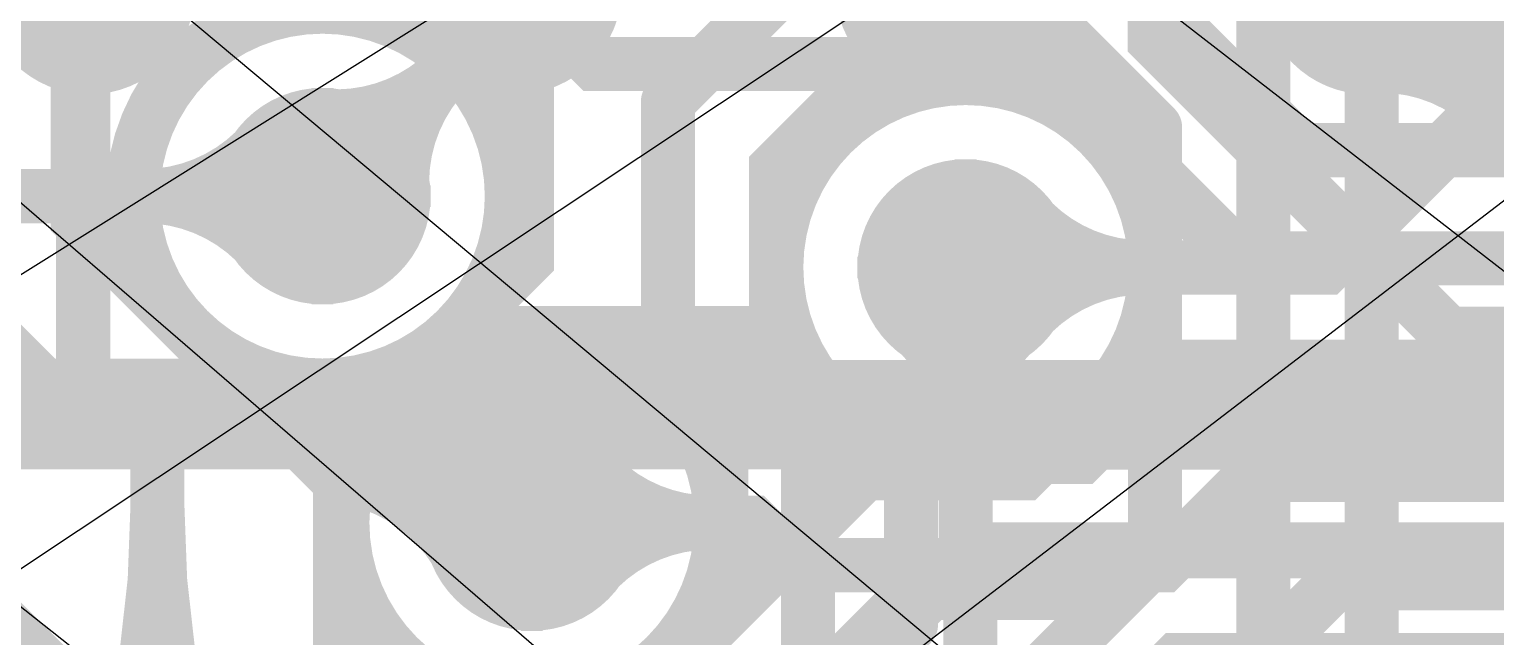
# Model space of a CAD drawing. Extents: x -4539 to 5978, y -4736 to 3041.
# Drawn here: x 1490.5 to 1626, y 353.5 to 409.5 of the extents above; entities that cross this region are included whole.
import ezdxf

# ---------------------------------------------------------------- set-up
doc = ezdxf.new("R2010")
doc.units = 0
for name, pattern in [('SIG_102', [2, 1, 1]), ('SIG_152', [2, 1, 1]), ('SIG_154', [2, 1, 1]), ('SIG_155', [2, 1, 1]), ('SIG_156', [2, 1, 1]), ('SIG_158', [2, 1, 1]), ('SIG_162', [2, 1, 1]), ('SIG_173', [2, 1, 1]), ('SIG_176', [2, 1, 1]), ('SIG_187', [2, 1, 1]), ('SIG_190', [2, 1, 1]), ('SIG_195', [2, 1, 1]), ('SIG_196', [2, 1, 1]), ('SIG_47', [2, 1, 1]), ('SIG_66', [2, 1, 1]), ('SIG_67', [2, 1, 1]), ('SIG_72', [2, 1, 1]), ('SIG_74', [2, 1, 1]), ('SIG_88', [2, 1, 1]), ('SIG_89', [2, 1, 1]), ('SIG_91', [2, 1, 1]), ('SIG_96', [2, 1, 1]), ('SIG_98', [2, 1, 1])]:
    doc.linetypes.add(name, pattern=pattern)
doc.layers.get('0').update_dxf_attribs({"color": 254, "linetype": 'CONTINUOUS'})
for name, color, linetype in [('DRIL_NPLTE_THRU_01', 16, 'CONTINUOUS'), ('DRIL_NPLTE_THRU_02', 2, 'CONTINUOUS'), ('DRIL_NPLTE_THRU_03', 34, 'CONTINUOUS'), ('DRIL_NPLTE_THRU_04', 96, 'CONTINUOUS'), ('DRIL_NPLTE_THRU_05', 6, 'CONTINUOUS'), ('DRIL_NPLTE_THRU_06', 176, 'CONTINUOUS'), ('DRIL_PLTE_THRU_01', 16, 'CONTINUOUS'), ('DRIL_PLTE_THRU_02', 2, 'CONTINUOUS'), ('DRIL_PLTE_THRU_03', 34, 'CONTINUOUS'), ('DRIL_PLTE_THRU_04', 96, 'CONTINUOUS'), ('DRIL_PLTE_THRU_05', 6, 'CONTINUOUS'), ('DRIL_PLTE_THRU_06', 176, 'CONTINUOUS'), ('DRIL_SYMBOL', 254, 'CONTINUOUS'), ('LINK_00', 254, 'CONTINUOUS'), ('PADS_BOT', 5, 'CONTINUOUS'), ('PADS_INNER', 1, 'CONTINUOUS'), ('PADS_TOP', 1, 'CONTINUOUS'), ('PART_BOT_2DLINE_00', 4, 'CONTINUOUS'), ('PART_TOP_2DLINE_00', 6, 'CONTINUOUS'), ('POUR_OUTLINE_05', 216, 'CONTINUOUS'), ('POUR_VOID_02', 56, 'CONTINUOUS'), ('POUR_VOID_05', 216, 'CONTINUOUS'), ('TEAR_01', 1, 'CONTINUOUS'), ('TEAR_03', 43, 'CONTINUOUS'), ('TEAR_04', 3, 'CONTINUOUS'), ('TEAR_06', 5, 'CONTINUOUS'), ('TRACE_01', 1, 'CONTINUOUS'), ('TRACE_03', 43, 'CONTINUOUS'), ('TRACE_04', 3, 'CONTINUOUS'), ('TRACE_06', 5, 'CONTINUOUS'), ('VIAPTS', 1, 'CONTINUOUS')]:
    doc.layers.add(name, color=color, linetype=linetype)

# ---------------------------------------------------------------- blocks, each defined once
blk = doc.blocks.new('POUR_VOID_547')
at = {"layer": 'POUR_VOID_02', "const_width": 5}
blk.add_lwpolyline([(-4699.9, -6105.86, 1), (-4664.9, -6105.86, 1)], format="xyb", close=True, dxfattribs=at)
blk = doc.blocks.new('POUR_VOID_546')
at = {"layer": 'POUR_VOID_02', "const_width": 5}
blk.add_lwpolyline([(-4680.56, -6136.01, 1), (-4645.56, -6136.01, 1)], format="xyb", close=True, dxfattribs=at)
blk = doc.blocks.new('POUR_VOID_543')
at = {"layer": 'POUR_VOID_02', "const_width": 5}
blk.add_lwpolyline([(-4640.48, -6112.45, 1), (-4605.48, -6112.45, 1)], format="xyb", close=True, dxfattribs=at)
blk = doc.blocks.new('POUR_OUTLINE_418')
for name in ['POUR_VOID_547', 'POUR_VOID_543', 'POUR_VOID_546']:
    blk.add_blockref(name, (0, 0))
blk = doc.blocks.new('POUR_HEADER_0')
blk.add_blockref('POUR_OUTLINE_418', (6185, 6485))
blk = doc.blocks.new('POUR_VOID_54')
at = {"layer": 'POUR_VOID_05', "const_width": 5}
blk.add_lwpolyline([(-4699.9, -6105.86, 1), (-4664.9, -6105.86, 1)], format="xyb", close=True, dxfattribs=at)
blk = doc.blocks.new('POUR_VOID_53')
at = {"layer": 'POUR_VOID_05', "const_width": 5}
blk.add_lwpolyline([(-4680.56, -6136.01, 1), (-4645.56, -6136.01, 1)], format="xyb", close=True, dxfattribs=at)
blk = doc.blocks.new('POUR_OUTLINE_4')
at = {"layer": 'POUR_OUTLINE_05', "const_width": 5}
blk.add_lwpolyline([(-5097.5, -6349.86), (-4553.88, -6349.86), (-4553.88, -6309.11), (-4555.99, -6306.99, -0.37493), (-4572.26, -6290.72), (-4593.75, -6269.24, -0.1128), (-4596.39, -6276.57, -4.322827), (-4609.53, -6284.55, -0.98486), (-4613.24, -6249.75), (-4637.54, -6225.44), (-4637.54, -6123.48), (-4636.56, -6123.48, -2.100063), (-4609.39, -6123.48), (-4343.92, -6123.48, -1.29963), (-4310.08, -6123.48), (-4299.92, -6123.48, -0.923355)], format="xyb", dxfattribs=at)
for name in ['POUR_VOID_54', 'POUR_VOID_53']:
    blk.add_blockref(name, (0, 0))
blk = doc.blocks.new('POUR_HEADER_1')
blk.add_blockref('POUR_OUTLINE_4', (5333.86, 5791.34))
blk = doc.blocks.new('POUR_VOID_187')
at = {"layer": 'POUR_VOID_05', "const_width": 5}
blk.add_lwpolyline([(-4293.48, -6138.48), (-4622.54, -6138.48), (-4622.54, -6219.23), (-4565.83, -6275.94, -0.235608), (-4550.58, -6272.55, -0.772156), (-4520.86, -6256.31, -4.274512), (-4516.33, -6271.16, -0.438077), (-4537.82, -6285.29, -0.240171), (-4541.4, -6300.78, -0.148142), (-4538.88, -6309.11), (-4538.88, -6311.74, -0.052246), (-4535.24, -6311.52, -2.752787), (-4518.66, -6326.67, -0.504635), (-4538.88, -6346.26), (-4538.88, -6349.86, -0.414215), (-4553.88, -6364.86), (-5097.5, -6364.86, -0.21342)], format="xyb", dxfattribs=at)
blk = doc.blocks.new('POUR_OUTLINE_162')
blk.add_blockref('POUR_VOID_187', (0, 0))
blk = doc.blocks.new('POUR_HEADER_3')
blk.add_blockref('POUR_OUTLINE_162', (6185, 6485))
blk = doc.blocks.new('PART_BODY_TOP_6')
at = {"layer": 'PART_TOP_2DLINE_00', "const_width": 10}
blk.add_lwpolyline([(-334.65, -334.65), (-334.65, 324.8), (-324.8, 334.65), (334.65, 334.65), (334.65, -334.65)], close=True, dxfattribs=at)
blk = doc.blocks.new('DRIL_SYMBOL_0')
at = {"layer": 'DRIL_SYMBOL', "const_width": 2}
for points in [[(0, -10), (0, 10)], [(-10, 0), (10, 0)]]:
    blk.add_lwpolyline(points, dxfattribs=at)
blk = doc.blocks.new('DRIL_HOLE_0')
blk.add_lwpolyline([(0, 0, 1), (0, 0, 1)], format="xyb", close=True)
blk.add_blockref('DRIL_SYMBOL_0', (0, 0))
blk = doc.blocks.new('PAD_2')
blk.add_lwpolyline([(0, 0, 1), (0, 0, 1)], format="xyb", close=True)
blk = doc.blocks.new('PAD_8')
at = {"const_width": 9.84}
blk.add_lwpolyline([(0, -4.92, 1), (0, 4.92, 1)], format="xyb", close=True, dxfattribs=at)
blk = doc.blocks.new('STK_TOP_10')
at = {"layer": 'DRIL_NPLTE_THRU_01'}
blk.add_blockref('DRIL_HOLE_0', (0, 0), dxfattribs=at)
at = {"layer": 'DRIL_NPLTE_THRU_02'}
blk.add_blockref('DRIL_HOLE_0', (0, 0), dxfattribs=at)
at = {"layer": 'DRIL_NPLTE_THRU_03'}
blk.add_blockref('DRIL_HOLE_0', (0, 0), dxfattribs=at)
at = {"layer": 'DRIL_NPLTE_THRU_04'}
blk.add_blockref('DRIL_HOLE_0', (0, 0), dxfattribs=at)
at = {"layer": 'DRIL_NPLTE_THRU_05'}
blk.add_blockref('DRIL_HOLE_0', (0, 0), dxfattribs=at)
at = {"layer": 'DRIL_NPLTE_THRU_06'}
blk.add_blockref('DRIL_HOLE_0', (0, 0), dxfattribs=at)
at = {"layer": 'PADS_BOT'}
blk.add_blockref('PAD_2', (0, 0), dxfattribs=at)
at = {"layer": 'PADS_INNER'}
blk.add_blockref('PAD_2', (0, 0), dxfattribs=at)
at = {"layer": 'PADS_TOP'}
blk.add_blockref('PAD_8', (0, 0), dxfattribs=at)
blk = doc.blocks.new('SYM_TOP_8')
for name, p in [('PART_BODY_TOP_6', (0, 0)), ('STK_TOP_10', (137.8, -295.28)), ('STK_TOP_10', (177.17, -295.28)), ('STK_TOP_10', (216.54, -295.28)), ('STK_TOP_10', (255.91, -295.28))]:
    blk.add_blockref(name, p)
blk = doc.blocks.new('PART_TOP_33')
blk.add_blockref('SYM_TOP_8', (0, 0))
blk = doc.blocks.new('PART_BODY_BOT_9')
at = {"layer": 'PART_BOT_2DLINE_00', "const_width": 5}
blk.add_lwpolyline([(-338.58, 265.75), (-42.32, 265.75), (-42.32, 232.53), (42.32, 232.53), (42.32, 265.75), (338.58, 265.75), (338.58, -265.75), (-338.58, -265.75)], close=True, dxfattribs=at)
blk = doc.blocks.new('SYM_BOT_11')
blk.add_blockref('PART_BODY_BOT_9', (0, 0))
blk = doc.blocks.new('PART_BOT_39')
blk.add_blockref('SYM_BOT_11', (0, 0))
blk = doc.blocks.new('SMOOTH_5')
at = {"const_width": 2.5}
blk.add_lwpolyline([(-1.25, 0, 1), (1.25, 0, 1)], format="xyb", close=True, dxfattribs=at)
blk = doc.blocks.new('TEAR_2008008000198')
at = {"const_width": 5}
for points in [[(0, 45.11, -0.05599), (-2.25, 25.06)], [(0, 45.11, 0.05599), (2.25, 25.06)]]:
    blk.add_lwpolyline(points, format="xyb", dxfattribs=at)
for p in [(0, 45.11), (0, 45.11), (-2.25, 25.06), (2.25, 25.06)]:
    blk.add_blockref('SMOOTH_5', p)
blk = doc.blocks.new('TRACE_1406')
at = {"layer": 'TRACE_06', "linetype": 'SIG_47', "const_width": 5}
blk.add_lwpolyline([(1502.36, 320.24), (1502.36, 370.46)], dxfattribs=at)
at = {"layer": 'TEAR_06'}
blk.add_blockref('TEAR_2008008000198', (1502.36, 320.24), dxfattribs=at)
at = {"layer": 'TRACE_06'}
for p in [(1502.36, 370.46), (1502.36, 320.24)]:
    blk.add_blockref('SMOOTH_5', p, dxfattribs=at)
blk = doc.blocks.new('TEAR_2008008000309')
at = {"const_width": 5}
for points in [[(16.5, 0, -0.196262), (6.21, 4.2)], [(16.5, 0, -0.067729), (7.4, 1.24)], [(16.5, 0, 0.196262), (6.21, -4.2)], [(16.5, 0, 0.067729), (7.4, -1.24)]]:
    blk.add_lwpolyline(points, format="xyb", dxfattribs=at)
for p in [(6.21, 4.2), (7.4, 1.24), (16.5, 0), (16.5, 0), (16.5, 0), (16.5, 0), (7.4, -1.24), (6.21, -4.2)]:
    blk.add_blockref('SMOOTH_5', p)
blk = doc.blocks.new('TRACE_872')
at = {"layer": 'TRACE_06', "linetype": 'SIG_66', "const_width": 5}
blk.add_lwpolyline([(1577.02, 387.55), (1610.3, 387.55), (1660.5, 437.75), (1660.5, 546.18), (1683.5, 569.18), (1683.5, 647.68)], dxfattribs=at)
at = {"layer": 'TEAR_06'}
blk.add_blockref('TEAR_2008008000309', (1577.02, 387.55), dxfattribs=at)
at = {"layer": 'TRACE_06'}
for p in [(1577.02, 387.55), (1610.3, 387.55)]:
    blk.add_blockref('SMOOTH_5', p, dxfattribs=at)
blk = doc.blocks.new('TEAR_2008008000312')
at = {"const_width": 5}
for points in [[(0, -16.5, 0.196262), (-4.2, -6.21)], [(0, -16.5, -0.196262), (4.2, -6.21)], [(0, -16.5, 0.067729), (-1.24, -7.4)], [(0, -16.5, -0.067729), (1.24, -7.4)]]:
    blk.add_lwpolyline(points, format="xyb", dxfattribs=at)
for p in [(-4.2, -6.21), (4.2, -6.21), (-1.24, -7.4), (1.24, -7.4), (0, -16.5), (0, -16.5), (0, -16.5), (0, -16.5)]:
    blk.add_blockref('SMOOTH_5', p)
blk = doc.blocks.new('TRACE_870')
at = {"layer": 'TRACE_04', "linetype": 'SIG_66', "const_width": 5}
blk.add_lwpolyline([(1516.53, 248.76), (1545.5, 277.73), (1545.5, 329.23), (1577.02, 360.75), (1577.02, 387.55)], dxfattribs=at)
at = {"layer": 'TEAR_04'}
blk.add_blockref('TEAR_2008008000312', (1577.02, 387.55), dxfattribs=at)
at = {"layer": 'TRACE_04'}
for p in [(1577.02, 387.55), (1577.02, 360.75)]:
    blk.add_blockref('SMOOTH_5', p, dxfattribs=at)
blk = doc.blocks.new('TRACE_2050')
at = {"layer": 'TRACE_06', "linetype": 'SIG_67', "const_width": 5}
blk.add_lwpolyline([(1559.52, 387.55), (1559.52, 396.76), (1617.5, 454.73), (1617.5, 520.68), (1659.75, 562.93), (1659.75, 708.72), (1671, 719.96), (1671, 748)], dxfattribs=at)
at = {"layer": 'TRACE_06'}
for p in [(1559.52, 396.76), (1559.52, 387.55)]:
    blk.add_blockref('SMOOTH_5', p, dxfattribs=at)
blk = doc.blocks.new('TRACE_2084')
at = {"layer": 'TRACE_01', "linetype": 'SIG_72', "const_width": 5}
blk.add_lwpolyline([(1374.81, 171), (1374.81, 179.45), (1396.18, 200.82), (1396.18, 217.59), (1423.72, 245.13), (1423.72, 285.23), (1428.49, 290), (1489.15, 290), (1567.67, 368.53), (1582.39, 368.53), (1585.23, 371.37), (1838.62, 371.37), (1865.88, 398.63), (1935.47, 398.63), (1936.27, 399.43), (1971, 399.43)], dxfattribs=at)
at = {"layer": 'TRACE_01'}
for p in [(1585.23, 371.37), (1567.67, 368.53), (1582.39, 368.53)]:
    blk.add_blockref('SMOOTH_5', p, dxfattribs=at)
blk = doc.blocks.new('TRACE_1100')
at = {"layer": 'TRACE_01', "linetype": 'SIG_74', "const_width": 5}
blk.add_lwpolyline([(1454.72, 55.12), (1454.72, 128.6), (1484.81, 158.69), (1484.81, 255.93), (1552.16, 323.28), (1568.54, 323.28), (1596.57, 351.3), (1921.02, 351.3), (1936.22, 366.5), (1962.71, 366.5), (1963.32, 365.89), (1991.14, 365.89)], dxfattribs=at)
at = {"layer": 'TRACE_01'}
blk.add_blockref('SMOOTH_5', (1596.57, 351.3), dxfattribs=at)
blk = doc.blocks.new('TRACE_2182')
at = {"layer": 'TRACE_01', "linetype": 'SIG_88', "const_width": 5}
blk.add_lwpolyline([(1428.67, 193.33), (1428.67, 200.58), (1470.55, 242.46), (1470.55, 255.81), (1572.24, 357.5), (1587.07, 357.5), (1590.9, 361.34), (1853.34, 361.34), (1873, 381)], dxfattribs=at)
at = {"layer": 'TRACE_01'}
for p in [(1590.9, 361.34), (1572.24, 357.5), (1587.07, 357.5)]:
    blk.add_blockref('SMOOTH_5', p, dxfattribs=at)
blk = doc.blocks.new('TRACE_686')
at = {"layer": 'TRACE_03', "linetype": 'SIG_96', "const_width": 5}
blk.add_lwpolyline([(1347, 345.25), (1361.07, 359.32), (1376.19, 359.32), (1380.37, 363.5), (1403.52, 363.5), (1411.77, 355.25), (1487.58, 355.25), (1496.35, 346.49), (1599.23, 346.49), (1611.13, 358.39), (1792.35, 358.39), (1804.21, 346.52), (1825.99, 346.52), (1900.01, 272.5)], dxfattribs=at)
at = {"layer": 'TRACE_03'}
blk.add_blockref('SMOOTH_5', (1611.13, 358.39), dxfattribs=at)
blk = doc.blocks.new('TRACE_718')
at = {"layer": 'TRACE_04', "linetype": 'SIG_98', "const_width": 5}
blk.add_lwpolyline([(1560.1, 205.1), (1571.38, 219.98), (1571.38, 337.61), (1594.52, 360.75), (1594.52, 387.55)], dxfattribs=at)
at = {"layer": 'TRACE_04'}
for p in [(1594.52, 387.55), (1594.52, 360.75)]:
    blk.add_blockref('SMOOTH_5', p, dxfattribs=at)
blk = doc.blocks.new('TRACE_542')
at = {"layer": 'TRACE_03', "linetype": 'SIG_102', "const_width": 5}
blk.add_lwpolyline([(1399, 432), (1417.5, 450.5), (1526.25, 450.5), (1536.5, 440.25), (1536.5, 426.75), (1546.92, 416.34), (1589.97, 416.34), (1607.92, 398.39), (1808.93, 398.39), (1818.34, 388.98), (1840.27, 388.98), (1883.94, 345.31), (1918.01, 345.31), (1940.32, 323), (1993.31, 323)], dxfattribs=at)
at = {"layer": 'TRACE_03'}
blk.add_blockref('SMOOTH_5', (1607.92, 398.39), dxfattribs=at)
blk = doc.blocks.new('TEAR_2008008000717')
at = {"const_width": 5}
for points in [[(16.5, 0, -0.196262), (6.21, 4.2)], [(16.5, 0, -0.067729), (7.4, 1.24)], [(16.5, 0, 0.196262), (6.21, -4.2)], [(16.5, 0, 0.067729), (7.4, -1.24)]]:
    blk.add_lwpolyline(points, format="xyb", dxfattribs=at)
for p in [(6.21, 4.2), (7.4, 1.24), (16.5, 0), (16.5, 0), (16.5, 0), (16.5, 0), (7.4, -1.24), (6.21, -4.2)]:
    blk.add_blockref('SMOOTH_5', p)
blk = doc.blocks.new('TRACE_852')
at = {"layer": 'TRACE_03', "linetype": 'SIG_152', "const_width": 5}
blk.add_lwpolyline([(1536.94, 363.99), (1557.34, 363.99), (1561.28, 360.05), (1595.26, 360.05), (1603.61, 368.39), (1796.49, 368.39), (1808.36, 356.53), (1830.21, 356.53), (1900.67, 286.07), (1933.53, 286.07), (1937.46, 290), (1958, 290)], dxfattribs=at)
at = {"layer": 'TEAR_03'}
blk.add_blockref('TEAR_2008008000717', (1536.94, 363.99), dxfattribs=at)
at = {"layer": 'TRACE_03'}
for p in [(1603.61, 368.39), (1536.94, 363.99), (1557.34, 363.99), (1561.28, 360.05), (1595.26, 360.05)]:
    blk.add_blockref('SMOOTH_5', p, dxfattribs=at)
blk = doc.blocks.new('TEAR_2008008000722')
at = {"const_width": 5}
for points in [[(-16.02, 3.95, 0.196262), (-5.03, 5.56)], [(-16.02, 3.95, -0.196262), (-7.04, -2.59)], [(-16.02, 3.95, 0.067729), (-6.89, 2.97)], [(-16.02, 3.95, -0.067729), (-7.48, 0.57)]]:
    blk.add_lwpolyline(points, format="xyb", dxfattribs=at)
for p in [(-5.03, 5.56), (-16.02, 3.95), (-16.02, 3.95), (-16.02, 3.95), (-16.02, 3.95), (-6.89, 2.97), (-7.48, 0.57), (-7.04, -2.59)]:
    blk.add_blockref('SMOOTH_5', p)
blk = doc.blocks.new('TRACE_856')
at = {"layer": 'TRACE_04', "linetype": 'SIG_152', "const_width": 5}
blk.add_lwpolyline([(1478, 550), (1478, 513.62), (1495, 496.62), (1495, 391.99), (1518.44, 368.55), (1536.94, 363.99)], dxfattribs=at)
at = {"layer": 'TEAR_04'}
blk.add_blockref('TEAR_2008008000722', (1536.94, 363.99), dxfattribs=at)
at = {"layer": 'TRACE_04'}
for p in [(1495, 391.99), (1518.44, 368.55), (1536.94, 363.99)]:
    blk.add_blockref('SMOOTH_5', p, dxfattribs=at)
blk = doc.blocks.new('TRACE_2960')
at = {"layer": 'TRACE_03', "linetype": 'SIG_154', "const_width": 5}
blk.add_lwpolyline([(1517.55, 431.55), (1542.77, 406.34), (1584.41, 406.34), (1602.35, 388.39), (1804.78, 388.39), (1814.2, 378.98), (1836.13, 378.98), (1879.8, 335.31), (1896.19, 335.31), (1917.93, 313.57)], dxfattribs=at)
at = {"layer": 'TRACE_03'}
for p in [(1542.77, 406.34), (1584.41, 406.34), (1602.35, 388.39)]:
    blk.add_blockref('SMOOTH_5', p, dxfattribs=at)
blk = doc.blocks.new('TEAR_2008008000737')
at = {"const_width": 5}
for points in [[(11.42, -11.42, -0.196262), (7.21, -1.4)], [(11.42, -11.42, -0.067729), (5.98, -4.26)], [(11.42, -11.42, 0.067729), (4.26, -5.98)], [(11.42, -11.42, 0.196262), (1.4, -7.21)]]:
    blk.add_lwpolyline(points, format="xyb", dxfattribs=at)
for p in [(7.21, -1.4), (5.98, -4.26), (4.26, -5.98), (1.4, -7.21), (11.42, -11.42), (11.42, -11.42), (11.42, -11.42), (11.42, -11.42)]:
    blk.add_blockref('SMOOTH_5', p)
blk = doc.blocks.new('TRACE_1084')
at = {"layer": 'TRACE_01', "linetype": 'SIG_155', "const_width": 5}
blk.add_lwpolyline([(1614.17, 413.39), (1636.14, 391.42), (1830.39, 391.42), (1858.34, 419.37), (1864.51, 419.37), (1872.07, 426.93), (1992.07, 426.93), (2006, 413)], dxfattribs=at)
at = {"layer": 'TEAR_01'}
blk.add_blockref('TEAR_2008008000737', (1614.17, 413.39), dxfattribs=at)
blk = doc.blocks.new('TRACE_1578')
at = {"layer": 'TRACE_01', "linetype": 'SIG_156', "const_width": 5}
blk.add_lwpolyline([(1574.8, 452.76), (1594.49, 433.07), (1594.49, 408.54), (1621.61, 381.42), (1834.53, 381.42), (1862.11, 409), (1900.83, 409), (1908.76, 416.93), (1978.25, 416.93), (1989.62, 405.56), (1989.62, 398.4), (2008.64, 379.37), (2008.64, 365.89)], dxfattribs=at)
at = {"layer": 'TRACE_01'}
for p in [(1594.49, 408.54), (1621.61, 381.42)]:
    blk.add_blockref('SMOOTH_5', p, dxfattribs=at)
blk = doc.blocks.new('TRACE_708')
at = {"layer": 'TRACE_03', "linetype": 'SIG_158', "const_width": 5}
blk.add_lwpolyline([(1554, 434), (1589.74, 434), (1615.34, 408.39), (1645.28, 408.39), (1663.46, 426.57), (1663.46, 430.21), (1674.75, 441.5), (1715.39, 441.5), (1736, 420.89), (1810.36, 420.89), (1815.89, 426.42), (1830.39, 426.42), (1850.96, 405.85), (1886.8, 405.85), (1917.53, 375.12)], dxfattribs=at)
at = {"layer": 'TRACE_03'}
blk.add_blockref('SMOOTH_5', (1615.34, 408.39), dxfattribs=at)
blk = doc.blocks.new('TRACE_1248')
at = {"layer": 'TRACE_04', "linetype": 'SIG_162', "const_width": 5}
blk.add_lwpolyline([(1588.88, 232.88), (1588.88, 312.52), (1604.52, 328.16), (1604.52, 380.61)], dxfattribs=at)
at = {"layer": 'TRACE_04'}
blk.add_blockref('SMOOTH_5', (1604.52, 380.61), dxfattribs=at)
blk = doc.blocks.new('TRACE_692')
at = {"layer": 'TRACE_03', "linetype": 'SIG_176', "const_width": 5}
blk.add_lwpolyline([(1454.04, 380.93), (1487.58, 380.93), (1491.87, 376.64), (1524.84, 376.64), (1529.69, 381.49), (1556.16, 381.49), (1567.6, 370.05), (1587.7, 370.05), (1596.04, 378.39), (1800.64, 378.39), (1810.05, 368.97), (1831.95, 368.97), (1904.85, 296.07)], dxfattribs=at)
at = {"layer": 'TRACE_03'}
for p in [(1529.69, 381.49), (1556.16, 381.49), (1596.04, 378.39), (1491.87, 376.64), (1524.84, 376.64), (1567.6, 370.05), (1587.7, 370.05)]:
    blk.add_blockref('SMOOTH_5', p, dxfattribs=at)
blk = doc.blocks.new('TEAR_2008008001081')
at = {"const_width": 5}
for points in [[(0, -16.5, 0.196262), (-4.2, -6.21)], [(0, -16.5, -0.196262), (4.2, -6.21)], [(0, -16.5, 0.067729), (-1.24, -7.4)], [(0, -16.5, -0.067729), (1.24, -7.4)]]:
    blk.add_lwpolyline(points, format="xyb", dxfattribs=at)
for p in [(-4.2, -6.21), (4.2, -6.21), (-1.24, -7.4), (1.24, -7.4), (0, -16.5), (0, -16.5), (0, -16.5), (0, -16.5)]:
    blk.add_blockref('SMOOTH_5', p)
blk = doc.blocks.new('TRACE_1244')
at = {"layer": 'TRACE_04', "linetype": 'SIG_187', "const_width": 5}
blk.add_lwpolyline([(1598, 473), (1598, 443.96), (1614.52, 427.44), (1614.52, 370.46)], dxfattribs=at)
at = {"layer": 'TEAR_04'}
blk.add_blockref('TEAR_2008008001081', (1598, 473), dxfattribs=at)
at = {"layer": 'TRACE_04'}
for p in [(1598, 473), (1598, 443.96), (1614.52, 427.44), (1614.52, 370.46)]:
    blk.add_blockref('SMOOTH_5', p, dxfattribs=at)
blk = doc.blocks.new('TEAR_2008008001097')
at = {"const_width": 5}
for points in [[(11.67, 11.67, -0.196262), (1.42, 7.36)], [(11.67, 11.67, -0.067729), (4.35, 6.11)], [(11.67, 11.67, 0.067729), (6.11, 4.35)], [(11.67, 11.67, 0.196262), (7.36, 1.42)]]:
    blk.add_lwpolyline(points, format="xyb", dxfattribs=at)
for p in [(11.67, 11.67), (11.67, 11.67), (11.67, 11.67), (11.67, 11.67), (1.42, 7.36), (4.35, 6.11), (6.11, 4.35), (7.36, 1.42)]:
    blk.add_blockref('SMOOTH_5', p)
blk = doc.blocks.new('TRACE_1652')
at = {"layer": 'TRACE_04', "linetype": 'SIG_190', "const_width": 5}
blk.add_lwpolyline([(1517.6, 394.14), (1536.5, 413.05), (1536.5, 433)], dxfattribs=at)
at = {"layer": 'TEAR_04'}
blk.add_blockref('TEAR_2008008001097', (1517.6, 394.14), dxfattribs=at)
at = {"layer": 'TRACE_04'}
for p in [(1536.5, 433), (1536.5, 413.05), (1517.6, 394.14)]:
    blk.add_blockref('SMOOTH_5', p, dxfattribs=at)
blk = doc.blocks.new('TEAR_2008008001099')
at = {"const_width": 5}
for points in [[(-16.5, 0, 0.196262), (-6.21, 4.2)], [(-16.5, 0, 0.067729), (-7.4, 1.24)], [(-16.5, 0, -0.196262), (-6.21, -4.2)], [(-16.5, 0, -0.067729), (-7.4, -1.24)]]:
    blk.add_lwpolyline(points, format="xyb", dxfattribs=at)
for p in [(-6.21, 4.2), (-7.4, 1.24), (-16.5, 0), (-16.5, 0), (-16.5, 0), (-16.5, 0), (-7.4, -1.24), (-6.21, -4.2)]:
    blk.add_blockref('SMOOTH_5', p)
blk = doc.blocks.new('TRACE_1660')
at = {"layer": 'TRACE_03', "linetype": 'SIG_190', "const_width": 5}
blk.add_lwpolyline([(1065.88, 213), (1117.32, 213), (1121.82, 208.5), (1169.25, 208.5), (1174.66, 213.91), (1200.66, 213.91), (1219, 232.25), (1219, 238.3), (1292.1, 311.4), (1292.1, 336.84), (1353.68, 398.43), (1478.05, 398.43), (1482.33, 394.14), (1517.6, 394.14)], dxfattribs=at)
at = {"layer": 'TEAR_03'}
blk.add_blockref('TEAR_2008008001099', (1517.6, 394.14), dxfattribs=at)
at = {"layer": 'TRACE_03'}
blk.add_blockref('SMOOTH_5', (1517.6, 394.14), dxfattribs=at)
blk = doc.blocks.new('DRIL_SYMBOL_7')
at = {"layer": 'DRIL_SYMBOL', "const_width": 2}
for points in [[(0, -10), (0, 10)], [(-10, 0), (10, 0)]]:
    blk.add_lwpolyline(points, dxfattribs=at)
blk = doc.blocks.new('DRIL_HOLE_7')
at = {"const_width": 3.5}
blk.add_lwpolyline([(-1.75, 0, 1), (1.75, 0, 1)], format="xyb", close=True, dxfattribs=at)
blk.add_blockref('DRIL_SYMBOL_7', (0, 0))
blk = doc.blocks.new('PAD_15')
at = {"const_width": 10}
blk.add_lwpolyline([(0, -5, 1), (0, 5, 1)], format="xyb", close=True, dxfattribs=at)
blk = doc.blocks.new('STK_TOP_26')
at = {"layer": 'DRIL_PLTE_THRU_01'}
blk.add_blockref('DRIL_HOLE_7', (0, 0), dxfattribs=at)
at = {"layer": 'DRIL_PLTE_THRU_02'}
blk.add_blockref('DRIL_HOLE_7', (0, 0), dxfattribs=at)
at = {"layer": 'DRIL_PLTE_THRU_03'}
blk.add_blockref('DRIL_HOLE_7', (0, 0), dxfattribs=at)
at = {"layer": 'DRIL_PLTE_THRU_04'}
blk.add_blockref('DRIL_HOLE_7', (0, 0), dxfattribs=at)
at = {"layer": 'DRIL_PLTE_THRU_05'}
blk.add_blockref('DRIL_HOLE_7', (0, 0), dxfattribs=at)
at = {"layer": 'DRIL_PLTE_THRU_06'}
blk.add_blockref('DRIL_HOLE_7', (0, 0), dxfattribs=at)
at = {"layer": 'PADS_BOT'}
blk.add_blockref('PAD_15', (0, 0), dxfattribs=at)
at = {"layer": 'PADS_INNER'}
blk.add_blockref('PAD_15', (0, 0), dxfattribs=at)
at = {"layer": 'PADS_TOP'}
blk.add_blockref('PAD_15', (0, 0), dxfattribs=at)
blk = doc.blocks.new('SYM_TOP_2')
blk.add_blockref('STK_TOP_26', (0, 0))

msp = doc.modelspace()

# ---------------------------------------------------------------- linework, layer by layer
at = {"layer": 'LINK_00', "linetype": 'SIG_196'}
msp.add_line((1625.96, 248.76), (166.14, 1400), dxfattribs=at)
at = {"layer": 'LINK_00', "linetype": 'SIG_173'}
for p, q in [((1672.22, 270.89), (322.05, 1400)), ((1748.44, 170.49), (322.05, 1400)), ((322.05, 1400), (1849.87, 214))]:
    msp.add_line(p, q, dxfattribs=at)
at = {"layer": 'LINK_00', "linetype": 'SIG_195'}
for q in [(1145, 170.86), (1205.99, 171), (1335, 170.35)]:
    msp.add_line((2194.88, 828.7), q, dxfattribs=at)
at = {"layer": 'TRACE_04', "linetype": 'SIG_98', "const_width": 5}
for points in [[(1571.81, 423.18), (1594.52, 400.47)], [(1594.52, 387.55), (1594.52, 400.47)]]:
    msp.add_lwpolyline(points, dxfattribs=at)
at = {"layer": 'TRACE_04', "linetype": 'SIG_162', "const_width": 5}
msp.add_lwpolyline([(1604.52, 380.61), (1604.52, 412.75)], dxfattribs=at)
at = {"layer": 'TRACE_04', "linetype": 'SIG_187', "const_width": 5}
msp.add_lwpolyline([(1614.52, 370.46), (1614.52, 293.05)], dxfattribs=at)
at = {"layer": 'TRACE_06', "linetype": 'SIG_91', "const_width": 5}
for points in [[(1549.52, 402.86), (1575.5, 428.84), (1575.5, 519.25), (1587.75, 531.5), (1597.25, 531.5), (1614.5, 548.75), (1614.5, 699.49)], [(1549.52, 376.16), (1549.52, 402.86)], [(1549.52, 376.16), (1554.44, 371.24)], [(1541.73, 320.24), (1541.73, 344.03), (1554.44, 356.74), (1554.44, 371.24)]]:
    msp.add_lwpolyline(points, dxfattribs=at)
at = {"layer": 'TRACE_06', "linetype": 'SIG_47', "const_width": 5}
for points in [[(1495.5, 377.32), (1495.5, 491.5)], [(1495.5, 377.32), (1502.36, 370.46)]]:
    msp.add_lwpolyline(points, dxfattribs=at)
at = {"layer": 'TRACE_06', "linetype": 'SIG_89', "const_width": 5}
for points in [[(1519.23, 356.3), (1519.23, 371.03), (1536.5, 388.3), (1536.5, 433)], [(1519.23, 320.24), (1519.23, 356.3)]]:
    msp.add_lwpolyline(points, dxfattribs=at)
at = {"layer": 'TRACE_06', "linetype": 'SIG_67', "const_width": 5}
for points in [[(1559.52, 380.3), (1559.52, 387.55)], [(1559.52, 380.3), (1571.97, 367.85)], [(1571.97, 354.58), (1571.97, 367.85)], [(1560.64, 343.26), (1571.97, 354.58)]]:
    msp.add_lwpolyline(points, dxfattribs=at)

# ---------------------------------------------------------------- block references
at = {"linetype": 'SIG_173'}
msp.add_blockref('POUR_HEADER_0', (15, 15), dxfattribs=at)
at = {"linetype": 'SIG_196'}
msp.add_blockref('POUR_HEADER_3', (15, 15), dxfattribs=at)
at = {"xscale": -1, "rotation": -270}
msp.add_blockref('PART_BOT_39', (1650, 710), dxfattribs=at)
for name, p in [('PART_TOP_33', (1358.27, 708.66)), ('TRACE_2050', (0, 0)), ('TRACE_872', (0, 0)), ('TRACE_856', (0, 0)), ('TRACE_1244', (0, 0)), ('TRACE_1578', (0, 0)), ('TRACE_542', (0, 0)), ('TRACE_708', (0, 0)), ('TRACE_1652', (0, 0)), ('TRACE_2960', (0, 0)), ('TRACE_1084', (0, 0)), ('TRACE_2084', (0, 0)), ('TRACE_1660', (0, 0)), ('TRACE_870', (0, 0)), ('TRACE_718', (0, 0)), ('TRACE_692', (0, 0)), ('TRACE_2182', (0, 0)), ('TRACE_1248', (0, 0)), ('TRACE_1100', (0, 0)), ('TRACE_1406', (0, 0)), ('TRACE_852', (0, 0)), ('TRACE_686', (0, 0))]:
    msp.add_blockref(name, p)
at = {"linetype": 'SIG_195'}
msp.add_blockref('POUR_HEADER_1', (866.14, 708.66), dxfattribs=at)
at = {"layer": 'TRACE_04'}
for p in [(1594.52, 400.47), (1594.52, 400.47), (1594.52, 387.55), (1604.52, 380.61), (1614.52, 370.46)]:
    msp.add_blockref('SMOOTH_5', p, dxfattribs=at)
at = {"layer": 'TRACE_06'}
for p in [(1549.52, 402.86), (1549.52, 402.86), (1536.5, 388.3), (1559.52, 387.55), (1559.52, 380.3), (1559.52, 380.3), (1495.5, 377.32), (1495.5, 377.32), (1549.52, 376.16), (1549.52, 376.16), (1502.36, 370.46), (1519.23, 371.03), (1554.44, 371.24), (1554.44, 371.24), (1571.97, 367.85), (1571.97, 367.85), (1554.44, 356.74), (1519.23, 356.3), (1519.23, 356.3), (1571.97, 354.58), (1571.97, 354.58)]:
    msp.add_blockref('SMOOTH_5', p, dxfattribs=at)
at = {"layer": 'VIAPTS', "linetype": 'SIG_190'}
msp.add_blockref('SYM_TOP_2', (1517.6, 394.14), dxfattribs=at)
at = {"layer": 'VIAPTS', "linetype": 'SIG_66'}
msp.add_blockref('SYM_TOP_2', (1577.02, 387.55), dxfattribs=at)
at = {"layer": 'VIAPTS', "linetype": 'SIG_152'}
msp.add_blockref('SYM_TOP_2', (1536.94, 363.99), dxfattribs=at)

doc.saveas('drawing.dxf')
